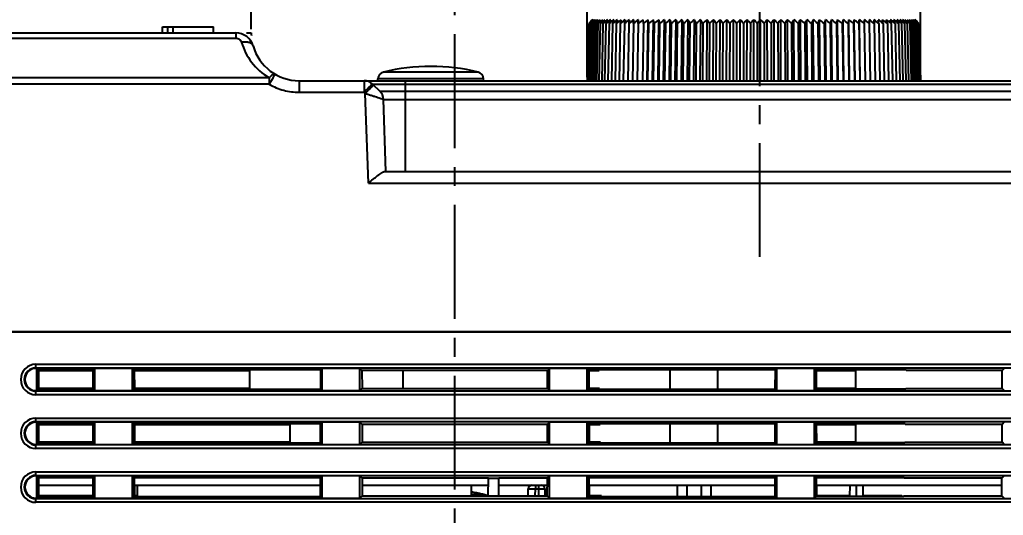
# Model space of a CAD drawing. Extents: x -1638 to -494, y -74 to 314.
# Drawn here: x -1438.9 to -1356.7, y 140.3 to 181.7 of the extents above; entities that cross this region are included whole.
import ezdxf

# ---------------------------------------------------------------- set-up
doc = ezdxf.new("R2010")
doc.units = 0
doc.header["$PDMODE"] = 3
doc.header["$PDSIZE"] = 0.7
doc.linetypes.add('CENTER', pattern=[17.8, 10.75, -2.35, 2.35, -2.35])
doc.linetypes.add('CENTER2', pattern=[28.575, 19.05, -3.175, 3.175, -3.175])
doc.layers.get('0').update_dxf_attribs({"linetype": 'CONTINUOUS'})
doc.layers.get('DEFPOINTS').update_dxf_attribs({"linetype": 'CONTINUOUS'})
for name, color, linetype in [('3', 112, 'CENTER'), ('DIM', 1, 'CONTINUOUS'), ('SU', 7, 'CONTINUOUS')]:
    doc.layers.add(name, color=color, linetype=linetype)
doc.styles.add('OMI-1', font='arial.ttf', dxfattribs={"oblique": 1, "height": 3})
doc.dimstyles.new('1', dxfattribs={"dimtxt": 5, "dimasz": 2.5, "dimexe": 0.8, "dimexo": 0.3, "dimgap": 0.5, "dimtad": 1, "dimtoh": 1, "dimdec": 1, "dimzin": 0, "dimtxsty": 'OMI-1', "dimcen": 0, "dimclrd": 256, "dimclre": 256, "dimclrt": 256, "dimazin": 3, "dimtfac": 0.8, "dimtdec": 1, "dimtix": 1, "dimtmove": 0, "dimatfit": 3, "dimtolj": 1, "dimtzin": 0})

# ---------------------------------------------------------------- blocks, each defined once
blk = doc.blocks.new('*D2234')
at = {"layer": 'DEFPOINTS', "color": 0}
for p in [(-1419.508, 189.073), (-1419.508, 180.632), (-1477.508, 156.132)]:
    blk.add_point(p, dxfattribs=at)
at = {"layer": 'DIM'}
for p, q in [((-1477.508, 156.432), (-1477.508, 189.873)), ((-1419.508, 180.932), (-1419.508, 189.873)), ((-1475.008, 189.073), (-1422.008, 189.073))]:
    blk.add_line(p, q, dxfattribs=at)
for points in [[(-1475.008, 189.49), (-1475.008, 188.657), (-1477.508, 189.073)], [(-1422.008, 188.657), (-1422.008, 189.49), (-1419.508, 189.073)]]:
    blk.add_solid(points, dxfattribs=at)
at = {"layer": 'DIM', "insert": (-1448.508, 191.105), "char_height": 3, "attachment_point": 5, "style": 'OMI-1'}
blk.add_mtext('\\A1;58.0', dxfattribs=at)
blk = doc.blocks.new('*D2238')
at = {"layer": 'DEFPOINTS', "color": 0}
for p in [(-1363.589, 192.233), (-1391.427, 176.632), (-1363.589, 176.632)]:
    blk.add_point(p, dxfattribs=at)
at = {"layer": 'DIM'}
for p, q in [((-1391.427, 176.932), (-1391.427, 193.033)), ((-1363.589, 176.932), (-1363.589, 193.033)), ((-1388.927, 192.233), (-1366.089, 192.233))]:
    blk.add_line(p, q, dxfattribs=at)
for points in [[(-1388.927, 192.65), (-1388.927, 191.816), (-1391.427, 192.233)], [(-1366.089, 191.816), (-1366.089, 192.65), (-1363.589, 192.233)]]:
    blk.add_solid(points, dxfattribs=at)
at = {"layer": 'DIM', "insert": (-1377.508, 194.349), "char_height": 3, "attachment_point": 5, "style": 'OMI-1'}
blk.add_mtext('\\A1;\\A1;%%C27.8', dxfattribs=at)

msp = doc.modelspace()

# ---------------------------------------------------------------- linework, layer by layer
at = {"color": 7, "linetype": 'CONTINUOUS'}
for p, q in [((-1390.999, 181.738), (-1391.066, 181.667)), ((-1391.063, 181.667), (-1390.999, 181.738)), ((-1390.975, 181.738), (-1391.01, 181.703)), ((-1391.006, 181.703), (-1390.975, 181.738)), ((-1390.987, 181.667), (-1390.928, 181.738)), ((-1390.913, 181.667), (-1390.857, 181.738)), ((-1390.816, 181.667), (-1390.763, 181.738)), ((-1390.695, 181.667), (-1390.645, 181.738)), ((-1390.551, 181.667), (-1390.505, 181.738)), ((-1387.566, 181.414), (-1387.536, 181.738)), ((-1387.161, 181.414), (-1387.149, 181.738)), ((-1386.74, 181.414), (-1386.745, 181.738)), ((-1386.408, 176.632), (-1386.325, 181.738)), ((-1386.303, 181.414), (-1386.325, 181.738)), ((-1385.968, 176.632), (-1385.89, 181.738)), ((-1385.514, 176.632), (-1385.439, 181.738)), ((-1385.045, 176.632), (-1384.975, 181.738)), ((-1384.564, 176.632), (-1384.498, 181.738)), ((-1384.07, 176.632), (-1384.009, 181.738)), ((-1383.564, 176.632), (-1383.508, 181.738)), ((-1383.048, 176.632), (-1382.996, 181.738)), ((-1382.522, 176.632), (-1382.475, 181.738)), ((-1381.987, 176.632), (-1381.946, 181.738)), ((-1381.445, 176.632), (-1381.408, 181.738)), ((-1380.895, 176.632), (-1380.864, 181.738)), ((-1380.34, 176.632), (-1380.313, 181.738)), ((-1379.779, 176.632), (-1379.758, 181.738)), ((-1379.215, 176.632), (-1379.199, 181.738)), ((-1378.648, 176.632), (-1378.637, 181.738)), ((-1378.078, 176.632), (-1378.073, 181.738)), ((-1377.508, 176.632), (-1377.508, 181.738)), ((-1376.938, 176.632), (-1376.943, 181.738)), ((-1376.368, 176.632), (-1376.379, 181.738)), ((-1375.801, 176.632), (-1375.817, 181.738)), ((-1375.237, 176.632), (-1375.258, 181.738)), ((-1374.676, 176.632), (-1374.702, 181.738)), ((-1374.121, 176.632), (-1374.152, 181.738)), ((-1373.571, 176.632), (-1373.608, 181.738)), ((-1373.029, 176.632), (-1373.07, 181.738)), ((-1372.494, 176.632), (-1372.541, 181.738)), ((-1371.968, 176.632), (-1372.02, 181.738)), ((-1371.452, 176.632), (-1371.508, 181.738)), ((-1370.946, 176.632), (-1371.007, 181.738)), ((-1370.452, 176.632), (-1370.518, 181.738)), ((-1369.971, 176.632), (-1370.041, 181.738)), ((-1369.502, 176.632), (-1369.577, 181.738)), ((-1369.048, 176.632), (-1369.126, 181.738)), ((-1368.691, 181.738), (-1368.713, 181.414)), ((-1368.608, 176.632), (-1368.691, 181.738)), ((-1368.271, 181.738), (-1368.276, 181.414)), ((-1367.867, 181.738), (-1367.854, 181.414)), ((-1367.48, 181.738), (-1367.45, 181.414)), ((-1364.511, 181.738), (-1364.465, 181.667)), ((-1364.371, 181.738), (-1364.321, 181.667)), ((-1364.253, 181.738), (-1364.2, 181.667)), ((-1364.159, 181.738), (-1364.103, 181.667)), ((-1364.088, 181.738), (-1364.029, 181.667)), ((-1364.006, 181.703), (-1364.041, 181.738)), ((-1364.041, 181.738), (-1364.01, 181.703)), ((-1363.95, 181.667), (-1364.017, 181.738)), ((-1364.017, 181.738), (-1363.953, 181.667)), ((-1426.933, 180.632), (-1426.933, 181.132)), ((-1426.933, 181.132), (-1422.658, 181.132)), ((-1426.483, 180.632), (-1426.483, 181.132)), ((-1426.049, 180.632), (-1426.049, 181.132)), ((-1422.658, 180.632), (-1422.658, 181.132)), ((-1391.305, 181.414), (-1391.427, 176.632)), ((-1391.293, 181.414), (-1391.415, 176.632)), ((-1391.257, 181.414), (-1391.378, 176.632)), ((-1391.197, 181.414), (-1391.317, 176.632)), ((-1391.305, 181.414), (-1391.3, 181.42)), ((-1391.205, 181.504), (-1391.293, 181.414)), ((-1391.183, 181.487), (-1391.257, 181.414)), ((-1391.112, 181.414), (-1391.232, 176.632)), ((-1391.096, 181.51), (-1391.197, 181.414)), ((-1391.004, 181.414), (-1391.123, 176.632)), ((-1391.034, 181.487), (-1391.112, 181.414)), ((-1390.923, 181.487), (-1391.004, 181.414)), ((-1390.872, 181.414), (-1390.989, 176.632)), ((-1390.957, 181.477), (-1390.95, 181.487)), ((-1390.785, 181.491), (-1390.872, 181.414)), ((-1390.716, 181.414), (-1390.833, 176.632)), ((-1390.615, 181.502), (-1390.716, 181.414)), ((-1390.538, 181.414), (-1390.653, 176.632)), ((-1390.336, 181.414), (-1390.449, 176.632)), ((-1390.113, 181.414), (-1390.223, 176.632)), ((-1389.866, 181.414), (-1389.975, 176.632)), ((-1389.599, 181.414), (-1389.705, 176.632)), ((-1389.31, 181.414), (-1389.414, 176.632)), ((-1389, 181.414), (-1389.101, 176.632)), ((-1388.67, 181.414), (-1388.768, 176.632)), ((-1388.321, 181.414), (-1388.416, 176.632)), ((-1387.953, 181.414), (-1388.044, 176.632)), ((-1387.566, 181.414), (-1387.654, 176.632)), ((-1387.161, 181.414), (-1387.246, 176.632)), ((-1386.74, 181.414), (-1386.821, 176.632)), ((-1386.303, 181.414), (-1386.38, 176.632)), ((-1385.85, 181.414), (-1385.923, 176.632)), ((-1385.382, 181.414), (-1385.452, 176.632)), ((-1384.901, 181.414), (-1384.966, 176.632)), ((-1384.407, 181.414), (-1384.467, 176.632)), ((-1383.9, 181.414), (-1383.956, 176.632)), ((-1383.383, 181.414), (-1383.434, 176.632)), ((-1382.855, 181.414), (-1382.902, 176.632)), ((-1382.317, 181.414), (-1382.36, 176.632)), ((-1381.772, 181.414), (-1381.809, 176.632)), ((-1381.218, 181.414), (-1381.251, 176.632)), ((-1380.659, 181.414), (-1380.686, 176.632)), ((-1380.093, 181.414), (-1380.116, 176.632)), ((-1379.524, 181.414), (-1379.541, 176.632)), ((-1378.95, 181.414), (-1378.963, 176.632)), ((-1378.374, 181.414), (-1378.382, 176.632)), ((-1377.797, 181.414), (-1377.799, 176.632)), ((-1377.219, 181.414), (-1377.216, 176.632)), ((-1376.642, 181.414), (-1376.634, 176.632)), ((-1376.066, 181.414), (-1376.053, 176.632)), ((-1375.492, 181.414), (-1375.475, 176.632)), ((-1374.923, 181.414), (-1374.9, 176.632)), ((-1374.357, 181.414), (-1374.33, 176.632)), ((-1373.798, 181.414), (-1373.765, 176.632)), ((-1373.244, 181.414), (-1373.207, 176.632)), ((-1372.699, 181.414), (-1372.656, 176.632)), ((-1372.161, 181.414), (-1372.114, 176.632)), ((-1371.633, 181.414), (-1371.582, 176.632)), ((-1371.116, 181.414), (-1371.059, 176.632)), ((-1370.609, 181.414), (-1370.549, 176.632)), ((-1370.115, 181.414), (-1370.05, 176.632)), ((-1369.634, 181.414), (-1369.564, 176.632)), ((-1369.166, 181.414), (-1369.093, 176.632)), ((-1368.713, 181.414), (-1368.636, 176.632)), ((-1368.276, 181.414), (-1368.195, 176.632)), ((-1367.854, 181.414), (-1367.77, 176.632)), ((-1367.45, 181.414), (-1367.362, 176.632)), ((-1367.063, 181.414), (-1366.972, 176.632)), ((-1366.695, 181.414), (-1366.6, 176.632)), ((-1366.346, 181.414), (-1366.247, 176.632)), ((-1366.016, 181.414), (-1365.915, 176.632)), ((-1365.706, 181.414), (-1365.602, 176.632)), ((-1365.417, 181.414), (-1365.311, 176.632)), ((-1365.15, 181.414), (-1365.041, 176.632)), ((-1364.903, 181.414), (-1364.793, 176.632)), ((-1364.68, 181.414), (-1364.567, 176.632)), ((-1364.478, 181.414), (-1364.363, 176.632)), ((-1364.299, 181.414), (-1364.401, 181.502)), ((-1364.299, 181.414), (-1364.183, 176.632)), ((-1364.144, 181.414), (-1364.231, 181.491)), ((-1364.144, 181.414), (-1364.027, 176.632)), ((-1364.012, 181.414), (-1364.093, 181.487)), ((-1364.066, 181.487), (-1364.059, 181.477)), ((-1364.012, 181.414), (-1363.893, 176.632)), ((-1363.904, 181.414), (-1363.982, 181.487)), ((-1363.819, 181.414), (-1363.92, 181.51)), ((-1363.904, 181.414), (-1363.784, 176.632)), ((-1363.759, 181.414), (-1363.833, 181.487)), ((-1363.819, 181.414), (-1363.699, 176.632)), ((-1363.723, 181.414), (-1363.811, 181.504)), ((-1363.759, 181.414), (-1363.638, 176.632)), ((-1363.723, 181.414), (-1363.601, 176.632)), ((-1363.711, 181.414), (-1363.716, 181.42)), ((-1363.711, 181.414), (-1363.589, 176.632)), ((-1475.669, 180.632), (-1420.799, 180.632)), ((-1475.669, 180.206), (-1420.799, 180.206)), ((-1420.799, 180.632), (-1420.799, 180.206)), ((-1419.922, 180.632), (-1419.508, 180.632)), ((-1418.007, 176.875), (-1475.786, 176.875)), ((-1418.007, 176.875), (-1418.007, 176.336)), ((-1408.933, 176.632), (-1408.926, 176.789)), ((-1400.09, 176.789), (-1408.926, 176.789)), ((-1400.544, 177.347), (-1408.472, 177.347)), ((-1400.083, 176.632), (-1400.09, 176.789)), ((-1418.007, 176.336), (-1475.786, 176.336)), ((-1415.508, 176.632), (-1415.508, 175.667)), ((-1415.508, 176.632), (-1329.207, 176.632)), ((-1410.086, 176.632), (-1410.086, 175.667)), ((-1409.392, 176.351), (-1408.774, 175.754)), ((-1409.392, 176.351), (-1349.635, 176.351)), ((-1406.658, 176.632), (-1406.658, 169.032)), ((-1415.508, 175.667), (-1410.086, 175.667)), ((-1410.086, 175.667), (-1409.985, 175.569)), ((-1409.723, 168.067), (-1409.985, 175.569)), ((-1408.774, 175.754), (-1350.242, 175.754)), ((-1408.258, 169.032), (-1408.469, 175.07)), ((-1408.469, 175.07), (-1350.547, 175.07)), ((-1408.356, 169.032), (-1350.66, 169.032)), ((-1409.723, 168.067), (-1349.293, 168.067)), ((-1477.508, 155.632), (-1327.508, 155.632)), ((-1437.508, 152.562), (-1437.508, 152.907)), ((-1437.508, 152.907), (-1336.508, 152.907)), ((-1437.508, 152.608), (-1336.508, 152.608)), ((-1437.508, 152.562), (-1437.438, 152.562)), ((-1437.438, 150.702), (-1437.438, 152.562)), ((-1437.438, 152.562), (-1437.309, 152.433)), ((-1437.309, 152.433), (-1437.306, 150.834)), ((-1432.707, 152.433), (-1437.309, 152.433)), ((-1437.309, 152.382), (-1432.758, 152.382)), ((-1432.758, 152.382), (-1432.759, 150.883)), ((-1432.71, 150.834), (-1432.707, 152.433)), ((-1432.578, 152.562), (-1432.707, 152.433)), ((-1432.578, 150.702), (-1432.578, 152.562)), ((-1429.438, 152.562), (-1432.578, 152.562)), ((-1429.438, 150.702), (-1429.438, 152.562)), ((-1429.438, 152.562), (-1429.309, 152.433)), ((-1429.309, 152.433), (-1429.306, 150.834)), ((-1413.707, 152.433), (-1429.309, 152.433)), ((-1429.256, 150.883), (-1429.258, 152.382)), ((-1429.258, 152.382), (-1419.656, 152.382)), ((-1419.656, 152.433), (-1419.656, 150.834)), ((-1413.71, 150.834), (-1413.707, 152.433)), ((-1413.578, 152.562), (-1413.707, 152.433)), ((-1413.578, 150.702), (-1413.578, 152.562)), ((-1410.438, 152.562), (-1413.578, 152.562)), ((-1410.438, 150.702), (-1410.438, 152.562)), ((-1410.438, 152.562), (-1410.258, 152.382)), ((-1410.258, 152.382), (-1410.256, 150.883)), ((-1394.758, 152.382), (-1410.258, 152.382)), ((-1406.856, 152.382), (-1406.856, 150.883)), ((-1394.759, 150.883), (-1394.758, 152.382)), ((-1394.578, 152.562), (-1394.758, 152.382)), ((-1394.578, 150.702), (-1394.578, 152.562)), ((-1391.438, 152.562), (-1394.578, 152.562)), ((-1391.438, 150.702), (-1391.438, 152.562)), ((-1391.438, 152.562), (-1391.309, 152.433)), ((-1391.309, 152.433), (-1391.306, 150.834)), ((-1375.707, 152.433), (-1391.309, 152.433)), ((-1391.256, 150.883), (-1391.258, 152.382)), ((-1391.258, 152.382), (-1390.429, 152.382)), ((-1390.429, 152.382), (-1390.43, 152.433)), ((-1384.508, 150.834), (-1384.508, 152.433)), ((-1380.508, 150.834), (-1380.508, 152.433)), ((-1375.71, 150.834), (-1375.707, 152.433)), ((-1375.578, 152.562), (-1375.707, 152.433)), ((-1375.578, 150.702), (-1375.578, 152.562)), ((-1372.438, 152.562), (-1375.578, 152.562)), ((-1372.438, 150.702), (-1372.438, 152.562)), ((-1372.438, 152.562), (-1372.309, 152.433)), ((-1372.309, 152.433), (-1372.306, 150.834)), ((-1364.786, 152.433), (-1372.309, 152.433)), ((-1372.256, 150.883), (-1372.258, 152.382)), ((-1372.258, 152.382), (-1369.008, 152.382)), ((-1369.008, 152.433), (-1369.008, 150.834)), ((-1364.786, 152.433), (-1364.787, 152.382)), ((-1356.758, 152.382), (-1364.787, 152.382)), ((-1356.759, 150.883), (-1356.758, 152.382)), ((-1356.578, 152.562), (-1356.758, 152.382)), ((-1437.508, 150.357), (-1437.508, 150.702)), ((-1437.508, 150.702), (-1437.438, 150.702)), ((-1336.508, 150.656), (-1437.508, 150.656)), ((-1437.438, 150.702), (-1437.306, 150.834)), ((-1432.759, 150.883), (-1437.306, 150.883)), ((-1437.306, 150.834), (-1432.71, 150.834)), ((-1432.578, 150.702), (-1432.71, 150.834)), ((-1432.578, 150.702), (-1429.438, 150.702)), ((-1429.438, 150.702), (-1429.306, 150.834)), ((-1429.306, 150.834), (-1413.71, 150.834)), ((-1419.656, 150.883), (-1429.256, 150.883)), ((-1413.578, 150.702), (-1413.71, 150.834)), ((-1413.578, 150.702), (-1410.438, 150.702)), ((-1410.438, 150.702), (-1410.256, 150.883)), ((-1410.256, 150.883), (-1394.759, 150.883)), ((-1394.578, 150.702), (-1394.759, 150.883)), ((-1394.578, 150.702), (-1391.438, 150.702)), ((-1391.438, 150.702), (-1391.306, 150.834)), ((-1391.306, 150.834), (-1375.71, 150.834)), ((-1390.403, 150.883), (-1391.256, 150.883)), ((-1390.402, 150.834), (-1390.403, 150.883)), ((-1375.578, 150.702), (-1375.71, 150.834)), ((-1375.578, 150.702), (-1372.438, 150.702)), ((-1372.438, 150.702), (-1372.306, 150.834)), ((-1364.814, 150.834), (-1372.306, 150.834)), ((-1369.008, 150.883), (-1372.256, 150.883)), ((-1364.814, 150.834), (-1364.813, 150.883)), ((-1364.813, 150.883), (-1356.759, 150.883)), ((-1356.578, 150.702), (-1356.759, 150.883)), ((-1336.508, 150.357), (-1437.508, 150.357)), ((-1437.508, 148.062), (-1437.508, 148.407)), ((-1437.508, 148.407), (-1336.508, 148.407)), ((-1437.508, 148.108), (-1336.508, 148.108)), ((-1437.508, 148.062), (-1437.438, 148.062)), ((-1437.438, 146.202), (-1437.438, 148.062)), ((-1437.438, 148.062), (-1437.302, 147.926)), ((-1432.578, 148.062), (-1432.714, 147.926)), ((-1432.578, 146.202), (-1432.578, 148.062)), ((-1429.438, 148.062), (-1432.578, 148.062)), ((-1429.438, 146.202), (-1429.438, 148.062)), ((-1429.438, 148.062), (-1429.302, 147.926)), ((-1413.578, 148.062), (-1413.714, 147.926)), ((-1413.578, 146.202), (-1413.578, 148.062)), ((-1410.438, 148.062), (-1413.578, 148.062)), ((-1410.438, 146.202), (-1410.438, 148.062)), ((-1410.438, 148.062), (-1410.254, 147.878)), ((-1394.578, 148.062), (-1394.762, 147.878)), ((-1394.578, 146.202), (-1394.578, 148.062)), ((-1391.438, 148.062), (-1394.578, 148.062)), ((-1391.438, 146.202), (-1391.438, 148.062)), ((-1391.438, 148.062), (-1391.302, 147.926)), ((-1375.578, 148.062), (-1375.714, 147.926)), ((-1375.578, 146.202), (-1375.578, 148.062)), ((-1372.438, 148.062), (-1375.578, 148.062)), ((-1372.438, 146.202), (-1372.438, 148.062)), ((-1372.438, 148.062), (-1372.302, 147.926)), ((-1356.578, 148.062), (-1356.762, 147.878)), ((-1437.302, 147.926), (-1437.299, 146.341)), ((-1432.714, 147.926), (-1437.302, 147.926)), ((-1437.302, 147.878), (-1432.762, 147.878)), ((-1432.762, 147.878), (-1432.763, 146.387)), ((-1432.717, 146.341), (-1432.714, 147.926)), ((-1429.302, 147.926), (-1429.299, 146.341)), ((-1413.714, 147.926), (-1429.302, 147.926)), ((-1429.253, 146.387), (-1429.254, 147.878)), ((-1429.254, 147.878), (-1416.256, 147.878)), ((-1416.256, 146.341), (-1416.256, 147.926)), ((-1413.717, 146.341), (-1413.714, 147.926)), ((-1410.254, 147.878), (-1410.253, 146.387)), ((-1394.762, 147.878), (-1410.254, 147.878)), ((-1394.763, 146.387), (-1394.762, 147.878)), ((-1391.302, 147.926), (-1391.299, 146.341)), ((-1375.714, 147.926), (-1391.302, 147.926)), ((-1391.253, 146.387), (-1391.254, 147.878)), ((-1391.254, 147.878), (-1390.351, 147.878)), ((-1390.351, 147.878), (-1390.352, 147.926)), ((-1384.508, 146.341), (-1384.508, 147.926)), ((-1380.508, 146.341), (-1380.508, 147.926)), ((-1375.717, 146.341), (-1375.714, 147.926)), ((-1372.302, 147.926), (-1372.299, 146.341)), ((-1364.864, 147.926), (-1372.302, 147.926)), ((-1372.253, 146.387), (-1372.254, 147.878)), ((-1372.254, 147.878), (-1369.008, 147.878)), ((-1369.008, 147.926), (-1369.008, 146.341)), ((-1364.864, 147.926), (-1364.865, 147.878)), ((-1356.762, 147.878), (-1364.865, 147.878)), ((-1356.763, 146.387), (-1356.762, 147.878)), ((-1432.763, 146.387), (-1437.299, 146.387)), ((-1416.256, 146.387), (-1429.253, 146.387)), ((-1410.438, 146.202), (-1410.253, 146.387)), ((-1410.253, 146.387), (-1394.763, 146.387)), ((-1394.578, 146.202), (-1394.763, 146.387)), ((-1390.325, 146.387), (-1391.253, 146.387)), ((-1390.324, 146.341), (-1390.325, 146.387)), ((-1369.008, 146.387), (-1372.253, 146.387)), ((-1364.892, 146.341), (-1364.891, 146.387)), ((-1364.891, 146.387), (-1356.763, 146.387)), ((-1356.578, 146.202), (-1356.763, 146.387)), ((-1437.508, 145.857), (-1437.508, 146.202)), ((-1437.508, 146.202), (-1437.438, 146.202)), ((-1336.508, 146.156), (-1437.508, 146.156)), ((-1336.508, 145.857), (-1437.508, 145.857)), ((-1437.438, 146.202), (-1437.299, 146.341)), ((-1437.299, 146.341), (-1432.717, 146.341)), ((-1432.578, 146.202), (-1432.717, 146.341)), ((-1432.578, 146.202), (-1429.438, 146.202)), ((-1429.438, 146.202), (-1429.299, 146.341)), ((-1429.299, 146.341), (-1413.717, 146.341)), ((-1413.578, 146.202), (-1413.717, 146.341)), ((-1413.578, 146.202), (-1410.438, 146.202)), ((-1394.578, 146.202), (-1391.438, 146.202)), ((-1391.438, 146.202), (-1391.299, 146.341)), ((-1391.299, 146.341), (-1375.717, 146.341)), ((-1375.578, 146.202), (-1375.717, 146.341)), ((-1375.578, 146.202), (-1372.438, 146.202)), ((-1372.438, 146.202), (-1372.299, 146.341)), ((-1364.892, 146.341), (-1372.299, 146.341)), ((-1437.508, 143.562), (-1437.508, 143.907)), ((-1437.508, 143.907), (-1336.508, 143.907)), ((-1437.508, 143.608), (-1336.508, 143.608)), ((-1437.508, 143.562), (-1437.438, 143.562)), ((-1437.438, 141.702), (-1437.438, 143.562)), ((-1437.438, 143.562), (-1437.295, 143.419)), ((-1437.295, 143.419), (-1437.293, 141.847)), ((-1432.721, 143.419), (-1437.295, 143.419)), ((-1432.723, 141.847), (-1432.721, 143.419)), ((-1432.578, 143.562), (-1432.721, 143.419)), ((-1432.578, 141.702), (-1432.578, 143.562)), ((-1429.438, 143.562), (-1432.578, 143.562)), ((-1429.438, 141.702), (-1429.438, 143.562)), ((-1429.438, 143.562), (-1429.295, 143.419)), ((-1429.295, 143.419), (-1429.293, 141.847)), ((-1413.721, 143.419), (-1429.295, 143.419)), ((-1413.723, 141.847), (-1413.721, 143.419)), ((-1413.578, 143.562), (-1413.721, 143.419)), ((-1413.578, 141.702), (-1413.578, 143.562)), ((-1410.438, 143.562), (-1413.578, 143.562)), ((-1410.438, 141.702), (-1410.438, 143.562)), ((-1410.438, 143.562), (-1410.251, 143.375)), ((-1410.251, 143.375), (-1410.25, 141.89)), ((-1399.691, 143.375), (-1410.251, 143.375)), ((-1399.704, 141.89), (-1399.691, 143.375)), ((-1399.691, 143.369), (-1398.825, 143.369)), ((-1398.812, 141.89), (-1398.825, 143.375)), ((-1394.765, 143.375), (-1398.825, 143.375)), ((-1394.766, 141.89), (-1394.765, 143.375)), ((-1394.578, 143.562), (-1394.765, 143.375)), ((-1394.578, 141.702), (-1394.578, 143.562)), ((-1391.438, 143.562), (-1394.578, 143.562)), ((-1391.438, 141.702), (-1391.438, 143.562)), ((-1391.438, 143.562), (-1391.295, 143.419)), ((-1391.295, 143.419), (-1391.293, 141.847)), ((-1375.721, 143.419), (-1391.295, 143.419)), ((-1375.723, 141.847), (-1375.721, 143.419)), ((-1375.578, 143.562), (-1375.721, 143.419)), ((-1375.578, 141.702), (-1375.578, 143.562)), ((-1372.438, 143.562), (-1375.578, 143.562)), ((-1372.438, 141.702), (-1372.438, 143.562)), ((-1372.438, 143.562), (-1372.295, 143.419)), ((-1372.295, 143.419), (-1372.293, 141.847)), ((-1364.943, 143.419), (-1372.295, 143.419)), ((-1364.943, 143.419), (-1364.944, 143.375)), ((-1356.765, 143.375), (-1364.944, 143.375)), ((-1356.766, 141.89), (-1356.765, 143.375)), ((-1356.578, 143.562), (-1356.765, 143.375)), ((-1437.294, 142.782), (-1432.722, 142.782)), ((-1432.766, 142.782), (-1432.766, 141.89)), ((-1429.294, 142.782), (-1413.722, 142.782)), ((-1429.25, 141.89), (-1429.25, 142.782)), ((-1429.034, 141.847), (-1429.034, 142.782)), ((-1410.25, 142.782), (-1399.696, 142.782)), ((-1401.094, 141.89), (-1401.094, 142.782)), ((-1398.82, 142.782), (-1394.766, 142.782)), ((-1396.37, 141.89), (-1396.365, 142.485)), ((-1395.77, 141.89), (-1395.765, 142.485)), ((-1395.765, 142.782), (-1395.765, 142.485)), ((-1395.765, 142.485), (-1394.969, 142.485)), ((-1395.517, 142.782), (-1395.517, 141.89)), ((-1394.969, 142.485), (-1394.964, 141.889)), ((-1391.294, 142.782), (-1375.722, 142.782)), ((-1391.25, 141.89), (-1391.25, 142.782)), ((-1383.908, 142.782), (-1383.908, 141.847)), ((-1383.108, 142.782), (-1383.108, 141.847)), ((-1381.908, 142.782), (-1381.908, 141.847)), ((-1381.108, 142.782), (-1381.108, 141.847)), ((-1372.294, 142.782), (-1356.766, 142.782)), ((-1372.25, 141.89), (-1372.25, 142.782)), ((-1369.493, 142.782), (-1369.501, 141.847)), ((-1368.948, 142.782), (-1368.948, 141.847)), ((-1368.402, 142.782), (-1368.394, 141.847)), ((-1437.508, 141.357), (-1437.508, 141.702)), ((-1437.508, 141.702), (-1437.438, 141.702)), ((-1336.508, 141.656), (-1437.508, 141.656)), ((-1437.438, 141.702), (-1437.293, 141.847)), ((-1432.766, 141.89), (-1437.293, 141.89)), ((-1437.293, 141.847), (-1432.723, 141.847)), ((-1432.578, 141.702), (-1432.723, 141.847)), ((-1432.578, 141.702), (-1429.438, 141.702)), ((-1429.438, 141.702), (-1429.293, 141.847)), ((-1429.293, 141.847), (-1413.723, 141.847)), ((-1429.034, 141.89), (-1429.25, 141.89)), ((-1413.578, 141.702), (-1413.723, 141.847)), ((-1413.578, 141.702), (-1410.438, 141.702)), ((-1410.438, 141.702), (-1410.25, 141.89)), ((-1410.25, 141.89), (-1399.704, 141.89)), ((-1400.067, 142.021), (-1401.094, 142.021)), ((-1400.144, 142.043), (-1400.228, 142.043)), ((-1400.144, 142.043), (-1400.067, 142.021)), ((-1399.704, 141.894), (-1398.812, 141.894)), ((-1398.812, 141.89), (-1394.766, 141.89)), ((-1394.578, 141.702), (-1394.766, 141.89)), ((-1394.578, 141.702), (-1391.438, 141.702)), ((-1391.438, 141.702), (-1391.293, 141.847)), ((-1391.293, 141.847), (-1375.723, 141.847)), ((-1390.246, 141.89), (-1391.25, 141.89)), ((-1390.246, 141.847), (-1390.246, 141.89)), ((-1375.578, 141.702), (-1375.723, 141.847)), ((-1375.578, 141.702), (-1372.438, 141.702)), ((-1372.438, 141.702), (-1372.293, 141.847)), ((-1364.97, 141.847), (-1372.293, 141.847)), ((-1369.501, 141.89), (-1372.25, 141.89)), ((-1365.146, 141.89), (-1368.394, 141.89)), ((-1365.146, 141.844), (-1365.146, 141.89)), ((-1364.97, 141.89), (-1356.766, 141.89)), ((-1364.97, 141.847), (-1364.97, 141.89)), ((-1356.578, 141.702), (-1356.766, 141.89)), ((-1336.508, 141.357), (-1437.508, 141.357))]:
    msp.add_line(p, q, dxfattribs=at)
for centre, radius, start, end in [((-1358.531, 149.578), 45.682, 135.3149, 135.66367), ((-1358.002, 152.783), 43.882, 138.77337, 139.14949), ((-1358.612, 148.597), 46.289, 134.27715, 134.72024), ((-1358.65, 147.661), 46.888, 133.38384, 133.78767), ((-1358.419, 146.526), 47.812, 132.56859, 133.01119), ((-1358.255, 145.544), 48.571, 131.82602, 132.26793), ((-1358.072, 144.629), 49.284, 131.15286, 131.58727), ((-1357.892, 143.806), 49.918, 130.54573, 130.96016), ((-1352.863, 158.783), 43.949, 148.51282, 149.00722), ((-1357.683, 143.042), 50.516, 130.00179, 130.3966), ((-1356.943, 141.731), 51.864, 129.52073, 130.08033), ((-1350.997, 159.653), 44.957, 150.57767, 151.051), ((-1356.643, 141.034), 52.447, 129.09556, 129.65393), ((-1348.582, 160.456), 46.519, 152.77478, 153.223), ((-1356.327, 140.413), 52.971, 128.72637, 129.28361), ((-1345.426, 161.183), 48.829, 155.10461, 155.52335), ((-1355.997, 139.872), 53.43, 128.41136, 128.9676), ((-1341.229, 161.822), 52.187, 157.56559, 157.9502), ((-1355.656, 139.414), 53.819, 128.14898, 128.70439), ((-1335.507, 162.361), 57.077, 160.15371, 160.49937), ((-1355.306, 139.044), 54.134, 127.93794, 128.4927), ((-1327.418, 162.779), 64.34, 162.8621, 163.16402), ((-1354.949, 138.763), 54.371, 127.77722, 128.33154), ((-1315.356, 163.045), 75.581, 165.68083, 165.93437), ((-1354.585, 138.574), 54.528, 127.66603, 128.22013), ((-1295.823, 163.095), 94.294, 168.59675, 168.79767), ((-1354.217, 138.479), 54.603, 127.60382, 128.15794), ((-1259.502, 162.762), 129.798, 171.59356, 171.73822), ((-1353.845, 138.477), 54.595, 127.59031, 128.14467), ((-1353.471, 138.57), 54.504, 127.62541, 128.18026), ((-1353.094, 138.757), 54.33, 127.7093, 128.26488), ((-1352.715, 139.035), 54.074, 127.8424, 128.39894), ((-1503.805, 167.144), 118.815, 6.89771, 7.05524), ((-1352.335, 139.405), 53.74, 128.02534, 128.58306), ((-1472.073, 166.334), 87.992, 9.86759, 10.08197), ((-1351.952, 139.862), 53.33, 128.25902, 128.81814), ((-1454.34, 165.678), 71.2, 12.76831, 13.03599), ((-1351.567, 140.404), 52.848, 128.54458, 129.1053), ((-1443.096, 165.046), 60.929, 15.58289, 15.89968), ((-1351.179, 141.028), 52.298, 128.88343, 129.44591), ((-1435.38, 164.391), 54.222, 18.29722, 18.65848), ((-1350.787, 141.729), 51.686, 129.27722, 129.8416), ((-1429.793, 163.691), 49.679, 20.90018, 21.30101), ((-1350.389, 142.502), 51.017, 129.7279, 130.2943), ((-1425.584, 162.938), 46.553, 23.38359, 23.81909), ((-1349.984, 143.341), 50.299, 130.2377, 130.80616), ((-1422.316, 162.127), 44.406, 25.74209, 26.20747), ((-1349.57, 144.242), 49.539, 130.80914, 131.37967), ((-1419.716, 161.261), 42.964, 27.97282, 28.46355), ((-1349.143, 145.198), 48.747, 131.44504, 132.01759), ((-1417.606, 160.342), 42.049, 30.07505, 30.58693), ((-1348.7, 146.202), 47.93, 132.14854, 132.72298), ((-1415.864, 159.373), 41.536, 32.04984, 32.57908), ((-1348.237, 147.248), 47.1, 132.92313, 133.49921), ((-1414.403, 158.359), 41.336, 33.89963, 34.44284), ((-1347.75, 148.328), 46.268, 133.77258, 134.34997), ((-1413.161, 157.307), 41.384, 35.62793, 36.18215), ((-1347.232, 149.436), 45.446, 134.70103, 135.27925), ((-1412.092, 156.222), 41.63, 37.23899, 37.80166), ((-1346.676, 150.562), 44.648, 135.71291, 136.29134), ((-1411.16, 155.112), 42.032, 38.73758, 39.3065), ((-1346.072, 151.701), 43.889, 136.81298, 137.3908), ((-1410.338, 153.983), 42.56, 40.12872, 40.70205), ((-1345.411, 152.844), 43.187, 138.00625, 138.58245), ((-1409.605, 152.844), 43.187, 41.41755, 41.99375), ((-1344.678, 153.983), 42.56, 139.29795, 139.87128), ((-1408.944, 151.701), 43.889, 42.6092, 43.18702), ((-1343.856, 155.112), 42.032, 140.6935, 141.26242), ((-1408.34, 150.562), 44.648, 43.70866, 44.28709), ((-1342.924, 156.222), 41.63, 142.19834, 142.76101), ((-1407.784, 149.436), 45.446, 44.72075, 45.29897), ((-1341.855, 157.307), 41.384, 143.81785, 144.37207), ((-1407.266, 148.328), 46.268, 45.65003, 46.22742), ((-1340.613, 158.359), 41.336, 145.55716, 146.10037), ((-1406.779, 147.248), 47.1, 46.50079, 47.07687), ((-1339.152, 159.373), 41.536, 147.42092, 147.95016), ((-1406.316, 146.202), 47.93, 47.27702, 47.85146), ((-1337.41, 160.342), 42.049, 149.41307, 149.92495), ((-1405.873, 145.198), 48.747, 47.98241, 48.55496), ((-1335.3, 161.261), 42.964, 151.53645, 152.02718), ((-1405.446, 144.242), 49.539, 48.62033, 49.19086), ((-1332.7, 162.127), 44.406, 153.79253, 154.25791), ((-1405.032, 143.341), 50.299, 49.19384, 49.7623), ((-1329.432, 162.938), 46.553, 156.18091, 156.61641), ((-1404.627, 142.502), 51.017, 49.7057, 50.2721), ((-1325.223, 163.691), 49.679, 158.69899, 159.09982), ((-1404.229, 141.729), 51.686, 50.1584, 50.72278), ((-1319.636, 164.391), 54.222, 161.34152, 161.70278), ((-1403.837, 141.028), 52.298, 50.55409, 51.11657), ((-1311.92, 165.046), 60.929, 164.10032, 164.41711), ((-1403.449, 140.404), 52.848, 50.8947, 51.45542), ((-1300.676, 165.678), 71.2, 166.96401, 167.23169), ((-1403.064, 139.862), 53.33, 51.18186, 51.74098), ((-1282.943, 166.334), 87.992, 169.91803, 170.13241), ((-1402.681, 139.405), 53.74, 51.41694, 51.97466), ((-1251.211, 167.144), 118.815, 172.94476, 173.10229), ((-1402.301, 139.035), 54.074, 51.60106, 52.1576), ((-1401.922, 138.757), 54.33, 51.73512, 52.2907), ((-1401.545, 138.57), 54.504, 51.81974, 52.37459), ((-1401.171, 138.477), 54.595, 51.85533, 52.40969), ((-1400.799, 138.479), 54.603, 51.84206, 52.39618), ((-1495.514, 162.762), 129.798, 8.26178, 8.40644), ((-1400.431, 138.574), 54.528, 51.77987, 52.33397), ((-1459.193, 163.095), 94.294, 11.20233, 11.40325), ((-1400.067, 138.763), 54.371, 51.66846, 52.22278), ((-1399.71, 139.044), 54.134, 51.5073, 52.06206), ((-1439.66, 163.045), 75.581, 14.06563, 14.31917), ((-1399.36, 139.414), 53.819, 51.29561, 51.85102), ((-1427.598, 162.779), 64.34, 16.83598, 17.1379), ((-1399.019, 139.872), 53.43, 51.0324, 51.58864), ((-1419.509, 162.361), 57.077, 19.50063, 19.84629), ((-1398.689, 140.413), 52.971, 50.71639, 51.27363), ((-1413.787, 161.822), 52.187, 22.0498, 22.43441), ((-1398.373, 141.034), 52.447, 50.34607, 50.90444), ((-1409.59, 161.183), 48.829, 24.47665, 24.89539), ((-1398.073, 141.731), 51.864, 49.91967, 50.47927), ((-1406.434, 160.456), 46.519, 26.777, 27.22522), ((-1397.333, 143.042), 50.516, 49.6034, 49.99821), ((-1404.019, 159.653), 44.957, 28.949, 29.42233), ((-1397.124, 143.806), 49.918, 49.03984, 49.45427), ((-1402.153, 158.783), 43.949, 30.99278, 31.48718), ((-1396.944, 144.629), 49.284, 48.41273, 48.84714), ((-1396.761, 145.544), 48.571, 47.73206, 48.17398), ((-1396.597, 146.526), 47.812, 46.9888, 47.43141), ((-1396.366, 147.661), 46.888, 46.21233, 46.61616), ((-1396.404, 148.597), 46.289, 45.27975, 45.72285), ((-1397.005, 152.79), 43.87, 40.85333, 41.22666), ((-1396.485, 149.578), 45.682, 44.33633, 44.6851), ((-1358.205, 150.416), 45.348, 136.43871, 136.75197), ((-1357.465, 153.722), 43.642, 140.1837, 140.49091), ((-1356.97, 154.801), 43.289, 141.63786, 141.94128), ((-1356.306, 155.854), 43.096, 143.20384, 143.50233), ((-1355.436, 156.874), 43.104, 144.88685, 145.17904), ((-1353.864, 157.562), 43.897, 146.69305, 147.08804), ((-1356.127, 141.21), 52.92, 130.39486, 130.56093), ((-1398.889, 141.21), 52.92, 49.43907, 49.60514), ((-1401.152, 157.562), 43.897, 32.91196, 33.30695), ((-1399.58, 156.874), 43.103, 34.82096, 35.11315), ((-1398.71, 155.854), 43.096, 36.49767, 36.79616), ((-1398.046, 154.801), 43.289, 38.05872, 38.36215), ((-1397.551, 153.722), 43.642, 39.5091, 39.8163), ((-1396.811, 150.416), 45.348, 43.24802, 43.56128), ((-1420.799, 179.132), 1.5, 15.82662, 90), ((-1415.508, 180.632), 4, 180, 183.11147), ((-1415.508, 180.632), 4, 195.82662, 270), ((-1404.508, 161.399), 16.433, 76.04278, 103.95722), ((-1408.327, 176.764), 0.6, 103.95722, 177.61406), ((-1400.689, 176.764), 0.6, 2.38594, 76.04278), ((-1410.086, 175.632), 1, 46, 90), ((-1409.468, 175.035), 1, 2, 46), ((-1437.508, 151.632), 1.275, 90, 270), ((-1437.508, 151.632), 0.976, 90, 270), ((-1437.508, 151.632), 0.93, 90, 270), ((-1437.508, 147.132), 1.275, 90, 270), ((-1437.508, 147.132), 0.976, 90, 270), ((-1437.508, 147.132), 0.93, 90, 270), ((-1437.508, 142.632), 1.275, 90, 270), ((-1437.508, 142.632), 0.976, 90, 270), ((-1437.508, 142.632), 0.93, 90, 270), ((-1396.065, 142.482), 0.3, 90, 179.5), ((-1395.269, 142.482), 0.3, 0.5, 90), ((-1402.615, 133.074), 9.282, 75.09451, 80.5658), ((-1400.431, 140.759), 1.314, 59.4471, 73.90839)]:
    msp.add_arc(centre, radius, start, end, dxfattribs=at)
for points, knots in [([(-1420.799, 180.206), (-1420.688, 180.206), (-1420.469, 180.129), (-1420.346, 179.938), (-1420.318, 179.842)], [0, 0, 0, 0, 0.527317, 1, 1, 1, 1]), ([(-1419.356, 179.541), (-1419.375, 179.606), (-1419.468, 179.736), (-1419.7, 179.843), (-1419.994, 179.883), (-1420.208, 179.863), (-1420.318, 179.842)], [0, 0, 0, 0, 0.186941, 0.413112, 0.688429, 1, 1, 1, 1]), ([(-1420.318, 179.842), (-1420.15, 179.248), (-1419.567, 178.074), (-1418.578, 177.204), (-1418.007, 176.875)], [0, 0, 0, 0, 0.483255, 1, 1, 1, 1]), ([(-1417.507, 177.167), (-1417.569, 177.203), (-1417.719, 177.145), (-1417.869, 177.025), (-1417.964, 176.932), (-1418.007, 176.875)], [0, 0, 0, 0, 0.354848, 0.644681, 1, 1, 1, 1]), ([(-1418.007, 176.336), (-1417.977, 176.392), (-1417.915, 176.5), (-1417.821, 176.654), (-1417.736, 176.796), (-1417.662, 176.922), (-1417.605, 177.022), (-1417.554, 177.104), (-1417.526, 177.133), (-1417.501, 177.164), (-1417.507, 177.167)], [0, 0, 0, 0, 0.195984, 0.384455, 0.557193, 0.708012, 0.831504, 0.9234, 0.98062, 1, 1, 1, 1]), ([(-1418.007, 176.336), (-1417.63, 176.119), (-1416.816, 175.781), (-1415.943, 175.667), (-1415.508, 175.667)], [0, 0, 0, 0, 0.499906, 1, 1, 1, 1]), ([(-1410.086, 175.667), (-1409.999, 175.757), (-1409.873, 175.886), (-1409.711, 176.05), (-1409.608, 176.153), (-1409.522, 176.236), (-1409.463, 176.292), (-1409.428, 176.324), (-1409.41, 176.34), (-1409.4, 176.347), (-1409.393, 176.352), (-1409.392, 176.351)], [0, 0, 0, 0, 0.384166, 0.556828, 0.707815, 0.831602, 0.923492, 0.956398, 0.980155, 0.994641, 1, 1, 1, 1]), ([(-1409.349, 176.207), (-1409.436, 176.126), (-1409.649, 175.914), (-1409.859, 175.7), (-1409.985, 175.569)], [0, 0, 0, 0, 0.39698, 1, 1, 1, 1]), ([(-1409.291, 176.254), (-1409.292, 176.255), (-1409.299, 176.249), (-1409.309, 176.243), (-1409.327, 176.226), (-1409.341, 176.214), (-1409.349, 176.207)], [0, 0, 0, 0, 0.070186, 0.259817, 0.570324, 1, 1, 1, 1]), ([(-1409.985, 175.569), (-1409.889, 175.54), (-1409.7, 175.482), (-1409.425, 175.395), (-1409.169, 175.314), (-1408.941, 175.24), (-1408.773, 175.184), (-1408.661, 175.146), (-1408.595, 175.123), (-1408.543, 175.103), (-1408.503, 175.089), (-1408.484, 175.078), (-1408.469, 175.073), (-1408.469, 175.07)], [0, 0, 0, 0, 0.188603, 0.371308, 0.541846, 0.693827, 0.820935, 0.873291, 0.917282, 0.952331, 0.977972, 0.993876, 1, 1, 1, 1]), ([(-1409.723, 168.067), (-1409.592, 168.177), (-1409.337, 168.39), (-1409.02, 168.644), (-1408.779, 168.821), (-1408.619, 168.927), (-1408.483, 169.002), (-1408.394, 169.032), (-1408.356, 169.032)], [0, 0, 0, 0, 0.304868, 0.592199, 0.722341, 0.837686, 0.932192, 1, 1, 1, 1]), ([(-1396.365, 142.485), (-1396.365, 142.486), (-1396.359, 142.484), (-1396.352, 142.486), (-1396.337, 142.485), (-1396.308, 142.486), (-1396.257, 142.485), (-1396.184, 142.486), (-1396.094, 142.486), (-1395.953, 142.485), (-1395.841, 142.485), (-1395.765, 142.485)], [0, 0, 0, 0, 0.00483, 0.01922, 0.043041, 0.076068, 0.168396, 0.292683, 0.444179, 0.617069, 1, 1, 1, 1])]:
    msp.add_open_spline(points, degree=3, knots=knots, dxfattribs=at)
at = {"layer": '3', "linetype": 'CENTER2', "ltscale": 0.5}
for p, q in [((-1402.508, 28.125), (-1402.508, 288.122)), ((-1377.008, 161.887), (-1377.008, 197.212))]:
    msp.add_line(p, q, dxfattribs=at)
at = {"layer": 'SU', "color": 7, "linetype": 'CONTINUOUS'}
msp.add_line((-1327.508, 155.632), (-1477.508, 155.632), dxfattribs=at)

# ---------------------------------------------------------------- dimensions: what is measured, and where the dimension line sits
at = {"layer": 'DIM'}
dim = msp.add_linear_dim(base=(-1363.589, 192.233), p1=(-1391.427, 176.632), p2=(-1363.589, 176.632), text='\\A1;%%C<>', dimstyle='1', override={"dimtxsty": 'OMI-1'}, dxfattribs=at)
dim.commit()
dim.dimension.update_dxf_attribs({"geometry": '*D2238', "text_midpoint": (-1377.508, 194.349)})
dim = msp.add_linear_dim(base=(-1419.508, 189.073), p1=(-1477.508, 156.132), p2=(-1419.508, 180.632), dimstyle='1', dxfattribs=at)
dim.commit()
dim.dimension.update_dxf_attribs({"geometry": '*D2234', "text_midpoint": (-1448.508, 191.105)})

doc.saveas('drawing.dxf')
